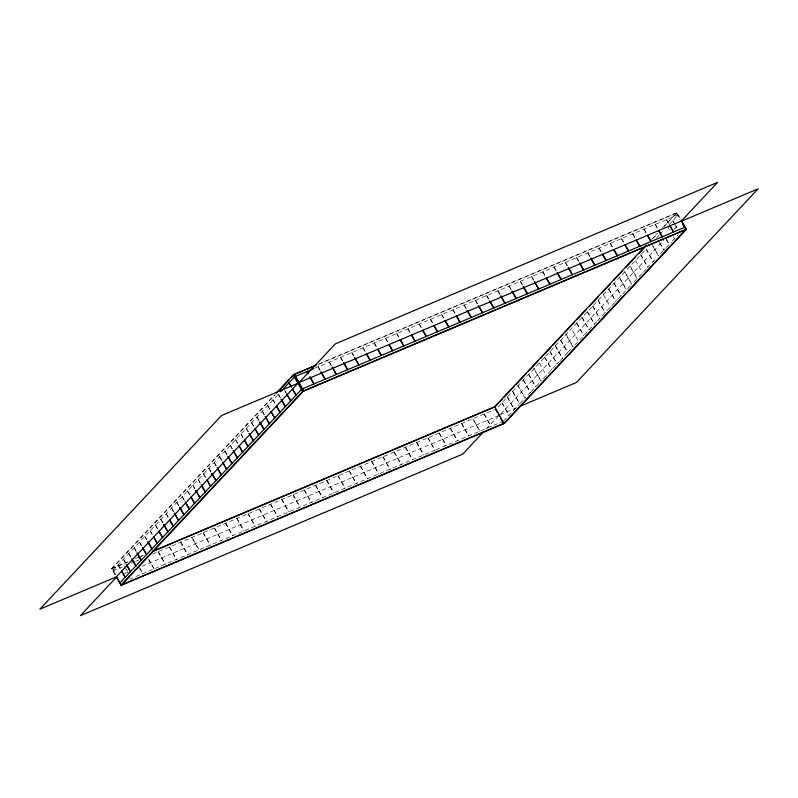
<?xml version="1.0" encoding="UTF-8"?>
<svg xmlns="http://www.w3.org/2000/svg" width="798" height="798" viewBox="0 0 798 798"><rect width="100%" height="100%" fill="white"/><g stroke="black" fill="none" stroke-linecap="round" stroke-linejoin="round"><path stroke-width="0.6" stroke-dasharray="3.99 2.99" d="M115.102 574.839L111.58 568.645L274.452 395.01M115.501 574.899L111.979 568.705L275.22 394.681M112.757 570.71L279.819 392.606M651.537 239.52L657.512 233.156M662.629 227.709L676.634 212.777L680.155 218.971M653.153 238.293L657.422 233.744M664.245 226.472L677.033 212.837L680.554 219.031M498.132 406.88L646.171 249.056L653.213 261.445M656.744 237.784L659.078 235.3M659.856 234.462L663.637 230.432M668.973 224.747L678.21 214.901M486.301 428.935L498.122 416.347M500.945 413.823L663.816 240.188M674.051 229.275L678.32 224.737M503.608 420.925L518.959 404.566M522.74 400.536L519.628 403.858L512.585 391.459M531.089 391.638L538.76 383.459M555.558 365.554L540.984 381.085L533.942 368.696M559.338 361.524L557.004 364.008L549.962 351.619M560.116 360.696L567.787 352.507L560.755 340.118M568.455 351.798L572.346 347.649M577.692 341.953L573.014 346.94L565.981 334.542M596.705 321.684L578.36 341.245L571.428 328.736M597.493 320.846L617.283 299.739M618.061 298.911L625.742 290.731M630.3 285.874L626.41 290.023L619.368 277.624M636.415 279.35L631.747 284.327L624.704 271.938M646.32 268.796L637.083 278.632L630.051 266.243M654.659 259.899L647.767 267.25L640.724 254.861M663.108 250.891L658.44 255.869L652.574 245.545M665.332 248.517L663.776 250.173L659.088 241.914M666.121 247.689L671.457 241.994M672.235 241.166L678.35 234.642M319.599 363.629L676.634 212.777M318.093 364.496L677.033 212.837M314.781 368.217L677.801 214.842M111.58 568.645L127.271 562.011M135.301 558.62L139.899 556.675M141.047 556.196L143.341 555.218M111.979 568.705L128.049 561.912M138.383 557.553L144.129 555.129M113.156 570.77L122.333 566.899M131.271 563.119L134.712 561.662M135.63 561.273L139.071 559.827M152.598 554.101L494.301 409.733M500.087 414.731L517.194 407.509M124.707 573.572L128.159 572.116M141.934 566.301L497.812 415.928M129.366 579.288L154.134 568.824L148.857 559.528M155.051 568.435L199.081 549.832L192.049 537.443M199.999 549.443L435.06 450.122L428.017 437.733M435.977 449.743L480.007 431.139L472.975 418.741M480.925 430.75L502.481 421.643M676.265 213.156L679.786 219.35M672.864 220.597L674.041 222.662M674.629 223.689L677.562 228.856M672.754 220.707L675.108 224.837M675.687 225.874L676.864 227.939M666.569 219.59L669.502 224.747M666.34 219.679L669.273 224.846M667.527 226.283L670.35 231.57M673.392 236.607L674.46 238.792M666.3 239.201L669.233 244.368M666.19 239.32L669.123 244.487M655.328 224.338L658.26 229.495M655.098 224.428L658.031 229.595M659.786 242.831L663.886 250.063M644.096 229.076L646.44 233.216M643.866 229.176L646.21 233.305M651.517 243.36L658.55 255.749M646.061 249.166L653.103 261.564M632.854 233.824L635.208 237.964M632.624 233.924L634.969 238.053M640.834 254.742L647.876 267.131M635.497 260.437L642.42 272.946M621.622 238.572L624.555 243.739M621.393 238.672L624.325 243.839M630.161 266.123L637.193 278.522M610.38 243.32L613.313 248.487M610.151 243.42L613.083 248.587M624.814 271.819L631.856 284.208M619.477 277.514L626.52 289.903M599.148 248.068L601.493 252.198M598.919 248.168L601.263 252.298M614.141 283.2L621.183 295.589M614.031 283.32L621.073 295.709M608.804 288.896L615.837 301.285M608.694 289.016L615.727 301.405M587.907 252.816L590.261 256.946M587.677 252.916L590.021 257.046M603.458 294.582L610.39 307.09M576.675 257.564L579.019 261.694M576.445 257.664L578.789 261.794M598.121 300.277L605.163 312.666M598.011 300.397L605.054 312.786M592.784 305.973L599.827 318.362M592.675 306.083L599.717 318.482M565.433 262.313L567.787 266.442M565.203 262.412L567.548 266.542M587.448 311.659L594.48 324.048M587.338 311.779L594.37 324.168M554.201 267.061L556.545 271.19M553.972 267.16L556.316 271.29M582.101 317.355L589.143 329.744M581.991 317.474L589.034 329.863M576.764 323.04L583.807 335.439M576.655 323.16L583.697 335.549M542.959 271.809L545.313 275.938M542.73 271.909L545.074 276.038M566.091 334.432L573.124 346.821M531.727 276.557L534.071 280.687M531.498 276.657L533.842 280.786M560.635 340.237L567.677 352.626M520.486 281.305L522.83 285.435M520.256 281.405L522.6 285.534M555.408 345.813L562.45 358.202M555.298 345.933L562.341 358.322M550.071 351.499L557.114 363.898M509.254 286.053L511.598 290.183M509.024 286.153L511.368 290.282M544.735 357.195L551.767 369.584M544.625 357.314L551.657 369.703M539.398 362.891L546.321 375.399M498.012 290.801L500.356 294.931M497.782 290.901L500.127 295.031M534.052 368.576L541.094 380.965M486.78 295.549L489.713 300.716M486.541 295.649L488.895 299.779M528.715 374.272L535.757 386.661M528.605 374.392L535.648 386.781M523.378 379.958L530.421 392.357L524.964 398.162L517.932 385.773M523.269 380.077L530.311 392.466M475.538 300.297L477.882 304.427M475.309 300.397L477.653 304.527M518.042 385.653L525.074 398.042M464.306 305.045L466.65 309.175M464.067 305.145L466.421 309.275M512.695 391.349L519.737 403.738M507.358 397.035L514.401 409.424M507.249 397.155L514.291 409.544M453.065 309.794L455.997 314.961M452.835 309.893L455.768 315.05M502.022 402.731L509.064 415.12M501.912 402.85L508.954 415.239M441.833 314.542L444.765 319.709M441.593 314.641L443.947 318.771M430.591 319.29L433.523 324.457M484.206 413.992L491.249 426.391M430.361 319.39L433.294 324.547M483.977 414.092L491.019 426.481M419.359 324.038L421.703 328.168M419.12 324.138L422.052 329.295M472.735 418.84L479.778 431.229M408.117 328.786L411.05 333.943M407.888 328.886L410.82 334.043M461.733 423.489L468.775 435.878M461.503 423.588L468.536 435.977M396.885 333.534L399.229 337.664M396.646 333.634L399 337.763M450.501 428.237L457.533 440.626M450.262 428.336L457.304 440.725M385.643 338.282L388.576 343.439M385.414 338.382L388.347 343.539M439.259 432.985L446.301 445.374M439.03 433.085L446.062 445.474M374.412 343.03L377.344 348.187M374.172 343.13L377.105 348.287M427.788 437.833L434.83 450.222M363.17 347.778L366.102 352.935M416.785 442.481L423.828 454.87M362.94 347.878L365.873 353.035M416.556 442.581L423.588 454.97M351.938 352.526L354.282 356.656M405.544 447.229L412.586 459.618M351.699 352.626L354.053 356.756M405.314 447.329L412.357 459.718M340.696 357.275L343.04 361.404M394.312 451.977L401.354 464.366M340.467 357.374L342.811 361.504M394.082 452.077L401.115 464.466M329.464 362.023L331.808 366.152M329.225 362.122L331.579 366.252M383.07 456.725L390.112 469.114M382.841 456.825L389.883 469.214M318.222 366.771L320.567 370.9M317.993 366.861L320.337 371M371.838 461.473L378.88 473.862M371.609 461.573L378.641 473.962M360.596 466.222L367.639 478.61M360.367 466.321L367.409 478.71M349.364 470.97L356.407 483.359M349.135 471.069L356.167 483.458M338.123 475.718L345.165 488.107M337.893 475.817L344.936 488.206M284.886 390.521L286.053 392.586M284.776 390.641L285.943 392.706M278.372 394.142L280.716 398.282M278.263 394.262L280.607 398.392M326.891 480.466L333.933 492.855M326.661 480.566L333.694 492.955M273.036 399.838L275.38 403.968M272.926 399.958L275.27 404.087M315.649 485.214L322.691 497.603M315.419 485.314L322.462 497.703M267.689 405.534L270.043 409.663M267.579 405.643L269.933 409.773M262.352 411.219L265.285 416.386M262.243 411.339L264.587 415.469M304.417 489.962L311.459 502.351M304.188 490.062L311.22 502.451M257.016 416.915L259.36 421.045M256.906 417.035L259.25 421.164M293.175 494.71L300.218 507.099M292.946 494.81L299.988 507.199M251.679 422.601L254.612 427.768M251.57 422.721L254.502 427.888M246.343 428.297L248.687 432.426M246.233 428.416L248.577 432.546M281.943 499.458L288.976 511.847M281.714 499.558L288.746 511.947M240.996 433.992L243.929 439.149M240.886 434.102L243.819 439.269M235.659 439.678L238.592 444.845M235.55 439.798L238.482 444.965M270.702 504.206L277.744 516.595M270.472 504.306L277.514 516.695M230.323 445.374L232.667 449.503M230.213 445.493L232.557 449.623M259.47 508.954L266.502 521.343M259.24 509.054L266.273 521.443M224.986 451.06L227.33 455.189M224.876 451.179L227.221 455.309M219.64 456.755L221.994 460.885M219.53 456.875L221.884 461.005M248.228 513.703L255.27 526.091M247.998 513.802L255.041 526.191M214.303 462.451L216.647 466.581M214.193 462.561L216.537 466.69M208.966 468.137L211.31 472.266M208.857 468.256L211.201 472.386M236.996 518.451L244.028 530.84M236.757 518.54L243.799 530.939M203.63 473.832L206.562 478.99M203.52 473.952L206.453 479.109M225.754 523.199L232.797 535.588M225.525 523.288L232.567 535.687M198.283 479.518L200.637 483.648M198.173 479.638L200.527 483.768M192.946 485.214L195.291 489.344M192.837 485.334L195.181 489.463M214.522 527.947L221.555 540.336M214.283 528.037L221.325 540.436M187.61 490.91L190.542 496.067M187.5 491.019L190.433 496.186M203.281 532.695L210.323 545.084M203.051 532.785L210.093 545.184M182.273 496.595L184.617 500.725M182.163 496.715L184.508 500.845M176.927 502.291L179.281 506.421M176.817 502.411L179.171 506.54M191.809 537.533L198.852 549.932M171.59 507.977L173.934 512.107M171.48 508.097L173.824 512.226M166.253 513.673L168.597 517.802M166.144 513.792L168.488 517.922M180.807 542.191L187.849 554.58M180.577 542.281L187.62 554.68M160.917 519.368L163.261 523.498M160.807 519.478L163.151 523.608M169.575 546.939L176.607 559.328M169.336 547.029L176.378 559.428M155.58 525.054L157.924 529.184M155.46 525.174L157.814 529.303M150.233 530.75L152.588 534.879M150.124 530.87L152.468 534.999M158.333 551.677L165.376 564.076M158.104 551.777L165.146 564.176M144.897 536.436L147.241 540.565M144.787 536.555L147.131 540.685M139.56 542.131L141.904 546.261M139.451 542.251L141.795 546.381M148.627 559.627L153.904 568.924M134.224 547.827L136.568 551.957M134.114 547.937L136.458 552.066M139.381 567.378L142.902 573.572M139.74 568.505L142.672 573.662M128.877 553.513L131.231 557.642M128.767 553.632L131.121 557.762M123.54 559.208L125.885 563.338M123.431 559.328L125.775 563.458M126.383 569.024L127.56 571.089M124.388 566.021L127.909 572.216M118.204 564.894L120.548 569.024M118.094 565.014L120.438 569.144M112.348 568.316L115.86 574.51"/><path stroke-width="1.2" d="M276.158 393.185L293.215 375.01L315.789 365.464M278.632 391.05L288.866 380.137M291.42 377.414L294.342 374.292L316.158 365.075M280.597 391.778L294.392 377.075M297.993 383.23L221.535 415.539L39.9 609.173L116.269 576.904L297.913 383.269M119.79 583.099L301.425 389.464M116.269 576.904L120.967 585.163L302.602 391.529L686.42 229.355L681.143 220.068M483.778 431.638L462.68 454.132L80.389 615.647L116.717 576.924L121.366 585.223L303.729 390.821L686.021 229.295L681.322 221.036L717.611 182.353L335.32 343.868L299.001 382.601L681.322 221.036M494.271 407.18L646.42 244.976M502.221 399.2L495.398 406.471L152.528 551.338M503.927 397.384L514.161 386.471M515.867 384.656L526.101 373.743M528.655 371.02L538.032 361.015M540.595 358.292L550.829 347.379M552.535 345.564L562.77 334.651M565.323 331.928L574.7 321.923M577.263 319.2L586.64 309.195M589.203 306.472L598.58 296.477M601.991 292.836L610.52 283.749M613.931 280.108L622.46 271.021M625.871 267.38L635.248 257.385M638.659 253.744L644.634 247.38M121.366 585.223L503.658 423.708L686.021 229.295M686.42 229.355L504.785 422.99L120.967 585.163M295.519 376.357L313.634 368.706M681.642 221.136L758.1 188.827L576.465 382.461L519.468 406.541M302.552 388.756L684.844 227.231M153.306 551.248L493.124 407.668M682.719 224.517L683.896 226.582M670.091 225.784L673.612 231.979M669.861 225.874L673.372 232.078M658.849 230.532L662.37 236.727M658.619 230.622L662.14 236.826M647.617 235.28L651.138 241.475M647.387 235.37L650.899 241.575M636.375 240.028L639.896 246.223M636.146 240.118L639.667 246.323M625.143 244.777L628.664 250.971M624.914 244.866L628.425 251.061M613.901 249.525L617.423 255.719M613.672 249.614L617.193 255.809M602.67 254.263L606.191 260.467M602.43 254.363L605.951 260.557M590.839 257.983L594.949 265.215M591.198 259.111L594.719 265.305M579.607 262.732L583.717 269.963M579.956 263.859L583.478 270.053M568.366 267.48L572.475 274.712M568.725 268.607L572.246 274.801M557.134 272.228L561.243 279.46M557.483 273.355L561.004 279.549M546.48 278.003L550.002 284.198M546.251 278.103L549.772 284.297M534.66 281.724L538.76 288.946M534.431 281.824L538.53 289.046M523.418 286.472L527.528 293.694M523.189 286.572L527.298 293.794M512.186 291.22L516.286 298.442M511.957 291.32L516.057 298.542M500.945 295.968L505.054 303.19M500.715 296.068L504.825 303.29M490.301 301.744L493.812 307.938M489.483 300.816L493.583 308.038M479.059 306.492L482.581 312.686M478.241 305.554L482.351 312.786M467.828 311.24L471.339 317.434M467.01 310.302L471.109 317.534M456.586 315.988L460.107 322.183M456.356 316.088L459.877 322.282M494.63 406.79L504.017 423.319M445.354 320.736L448.865 326.931M495.448 409.244L497.204 412.347M498.381 414.411L499.548 416.476M500.725 418.541L503.658 423.708M445.114 320.836L448.636 327.03M434.112 325.484L437.633 331.679M433.883 325.584L437.404 331.778M422.87 330.232L426.391 336.427M422.641 330.332L426.162 336.527M411.638 334.98L415.16 341.175M411.409 335.08L414.93 341.275M400.397 339.729L403.918 345.923M400.167 339.828L403.688 346.023M389.165 344.477L392.686 350.671M388.935 344.576L392.456 350.771M377.923 349.225L381.444 355.419M377.693 349.325L381.215 355.519M366.691 353.973L370.212 360.167M366.462 354.073L369.983 360.267M354.871 357.684L358.97 364.915M354.631 357.783L358.741 365.015M343.629 362.432L347.738 369.664M343.399 362.531L347.499 369.763M332.397 367.18L336.497 374.412M332.158 367.279L336.267 374.511M321.155 371.928L325.265 379.16M320.926 372.028L325.025 379.259M306.981 371.519L308.158 373.584M309.923 376.676L314.023 383.908M306.751 371.609L307.928 373.673M310.272 377.813L313.794 384.008M294.342 374.292L303.729 390.821M293.983 374.681L303.37 391.21M293.215 375.01L302.602 391.529M289.046 382.761L291.4 386.89M292.567 388.955L296.088 395.15M288.936 382.88L291.29 387.01M292.457 389.075L295.978 395.269M286.642 393.614L290.751 400.845M287.12 394.771L290.642 400.965M281.305 399.309L285.415 406.541M281.195 399.429L285.305 406.651M276.557 406.032L280.068 412.227M276.447 406.152L279.958 412.347M271.21 411.728L274.731 417.923M271.101 411.848L274.622 418.042M265.874 417.414L269.395 423.608M265.175 416.506L269.285 423.728M259.949 422.072L264.058 429.304M259.839 422.192L263.948 429.424M255.2 428.805L258.712 435M255.091 428.915L258.602 435.11M249.275 433.464L253.375 440.686M249.166 433.573L253.265 440.805M244.517 440.187L248.038 446.381M244.407 440.306L247.929 446.501M239.181 445.873L242.702 452.067M239.071 445.992L242.592 452.187M233.255 450.531L237.365 457.763M233.146 450.651L237.245 457.882M228.497 457.264L232.019 463.458M227.809 456.346L231.909 463.568M223.161 462.95L226.682 469.144M222.462 462.032L226.572 469.264M217.236 467.608L221.345 474.84M217.714 468.755L221.236 474.96M211.899 473.304L216.009 480.526M211.789 473.423L215.899 480.645M207.151 480.027L210.662 486.221M207.031 480.147L210.552 486.341M201.216 484.685L205.325 491.917M201.695 485.832L205.216 492.027M195.879 490.381L199.989 497.603M195.769 490.491L199.879 497.723M191.131 497.104L194.652 503.299M191.021 497.214L194.542 503.418M185.794 502.79L189.306 508.984M185.096 501.882L189.196 509.104M179.869 507.448L183.969 514.68M179.75 507.568L183.859 514.8M174.523 513.144L178.632 520.376M174.413 513.264L178.523 520.486M169.774 519.867L173.296 526.062M169.665 519.987L173.186 526.181M163.849 524.525L167.949 531.757M163.74 524.645L167.839 531.877M159.091 531.249L162.612 537.443M158.982 531.368L162.503 537.563M153.755 536.944L157.276 543.139M153.645 537.064L157.166 543.258M147.829 541.603L151.939 548.834M148.308 542.75L151.829 548.944M143.081 548.326L146.603 554.52M142.383 547.408L146.483 554.64M137.156 552.984L141.256 560.216M137.047 553.104L141.146 560.336M131.81 558.68L135.919 565.902M132.288 559.827L135.81 566.021M126.473 564.366L130.583 571.597M126.363 564.485L130.473 571.717M121.725 571.099L125.246 577.293M121.615 571.208L125.136 577.403"/></g></svg>
